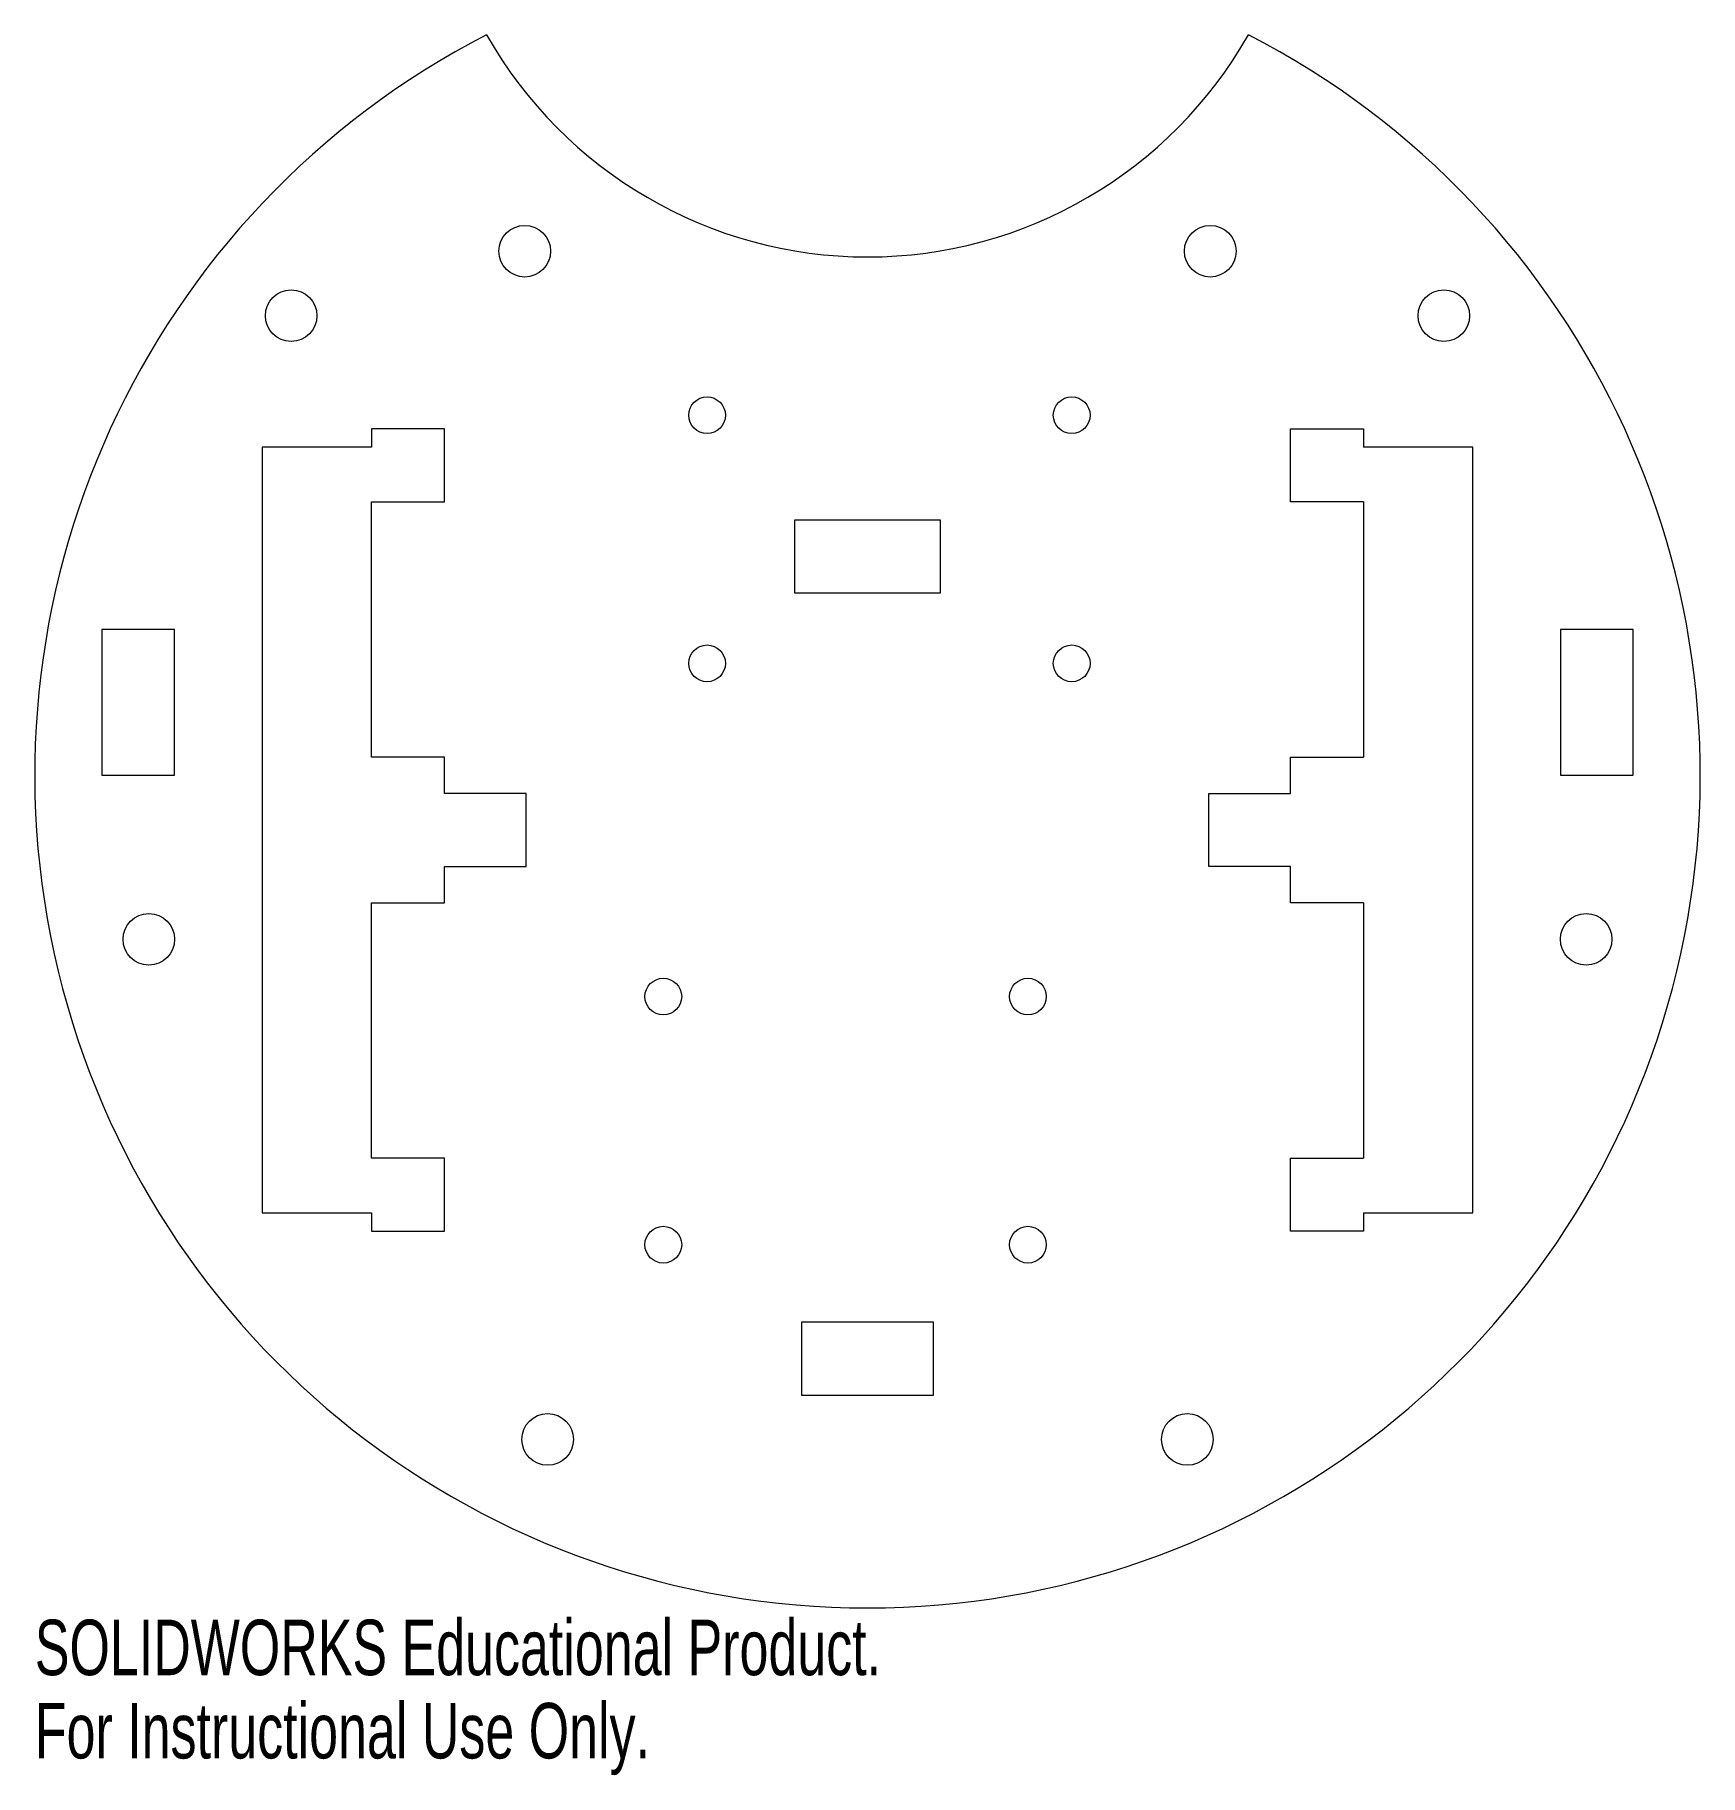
# Model space of a CAD drawing. Header units: inches. Extents: x -2.85 to 2.85, y -3.43 to 2.54.
import ezdxf

# ---------------------------------------------------------------- set-up
doc = ezdxf.new("R2010")
doc.units = ezdxf.units.IN
doc.header["$MEASUREMENT"] = 0
doc.styles.add('SLDTEXTSTYLE0', font='TXT', dxfattribs={"width": 0.7})

msp = doc.modelspace()

# ---------------------------------------------------------------- linework, layer by layer
at = {"color": 7, "linetype": 'Continuous', "lineweight": 15}
for p, q in [((-1.7, 1.1875), (-1.7, 1.125)), ((-1.45, 1.1875), (-1.7, 1.1875)), ((-1.45, 0.9375), (-1.45, 1.1875)), ((1.45, 0.9375), (1.45, 1.1875)), ((1.45, 1.1875), (1.7, 1.1875)), ((1.7, 1.1875), (1.7, 1.125)), ((-2.075, 1.125), (-2.075, -1.5)), ((-1.7, 1.125), (-2.075, 1.125)), ((2.075, 1.125), (1.7, 1.125)), ((2.075, -1.5), (2.075, 1.125)), ((-1.7, 0.9375), (-1.45, 0.9375)), ((-1.7, 0.0625), (-1.7, 0.9375)), ((1.7, 0.9375), (1.45, 0.9375)), ((1.7, 0.9375), (1.7, 0.0625)), ((-0.25, 0.875), (-0.25, 0.625)), ((0.25, 0.875), (-0.25, 0.875)), ((0.25, 0.625), (0.25, 0.875)), ((-0.25, 0.625), (0.25, 0.625)), ((-2.625, 0.5), (-2.625, 0)), ((-2.375, 0.5), (-2.625, 0.5)), ((-2.375, 0), (-2.375, 0.5)), ((2.625, 0.5), (2.375, 0.5)), ((2.375, 0.5), (2.375, 0)), ((2.625, 0), (2.625, 0.5)), ((-1.45, 0.0625), (-1.7, 0.0625)), ((-1.45, -0.0625), (-1.45, 0.0625)), ((1.45, -0.0625), (1.45, 0.0625)), ((1.45, 0.0625), (1.7, 0.0625)), ((-2.625, 0), (-2.375, 0)), ((2.375, 0), (2.625, 0)), ((-1.17, -0.0625), (-1.45, -0.0625)), ((-1.17, -0.3125), (-1.17, -0.0625)), ((1.17, -0.3125), (1.17, -0.0625)), ((1.17, -0.0625), (1.45, -0.0625)), ((-1.45, -0.3125), (-1.17, -0.3125)), ((-1.45, -0.4375), (-1.45, -0.3125)), ((1.45, -0.3125), (1.17, -0.3125)), ((1.45, -0.4375), (1.45, -0.3125)), ((-1.7, -0.4375), (-1.45, -0.4375)), ((-1.7, -1.3125), (-1.7, -0.4375)), ((1.7, -0.4375), (1.45, -0.4375)), ((1.7, -0.4375), (1.7, -1.3125)), ((-1.45, -1.3125), (-1.7, -1.3125)), ((-1.45, -1.5625), (-1.45, -1.3125)), ((1.45, -1.5625), (1.45, -1.3125)), ((1.45, -1.3125), (1.7, -1.3125)), ((-2.075, -1.5), (-1.7, -1.5)), ((-1.7, -1.5), (-1.7, -1.5625)), ((1.7, -1.5), (2.075, -1.5)), ((1.7, -1.5), (1.7, -1.5625)), ((-1.7, -1.5625), (-1.45, -1.5625)), ((1.7, -1.5625), (1.45, -1.5625)), ((-0.2262, -1.875), (-0.2262, -2.125)), ((0.2262, -1.875), (-0.2262, -1.875)), ((0.2262, -2.125), (0.2262, -1.875)), ((-0.2262, -2.125), (0.2262, -2.125))]:
    msp.add_line(p, q, dxfattribs=at)
for centre, radius in [((-1.175, 1.7965), 0.0885), ((1.175, 1.7965), 0.0885), ((-1.9756, 1.5755), 0.0885), ((1.9756, 1.5755), 0.0885), ((-0.55, 1.2341), 0.063), ((0.7, 1.2341), 0.063), ((-0.55, 0.3837), 0.063), ((0.7, 0.3837), 0.063), ((-2.4635, -0.5623), 0.0885), ((2.4635, -0.5623), 0.0885), ((-0.7, -0.7587), 0.063), ((0.55, -0.7587), 0.063), ((-0.7, -1.6091), 0.063), ((0.55, -1.6091), 0.063), ((-1.0964, -2.2766), 0.0885), ((1.0964, -2.2766), 0.0885)]:
    msp.add_circle(centre, radius, dxfattribs=at)
for centre, radius, start, end in [((0, 0), 2.8543, 117.21862, 62.78138), ((0, 3.2769), 1.5, 209.5, 330.5)]:
    msp.add_arc(centre, radius, start, end, dxfattribs=at)

# ---------------------------------------------------------------- texts
at = {"color": 7, "linetype": 'Continuous', "char_height": 0.1903, "attachment_point": 1, "style": 'SLDTEXTSTYLE0'}
for s, insert in [('SOLIDWORKS Educational Product.', (-2.8543, -2.8945)), ('For Instructional Use Only.', (-2.8543, -3.1799))]:
    msp.add_mtext(s, dxfattribs=dict(at, insert=insert))

doc.saveas('drawing.dxf')
